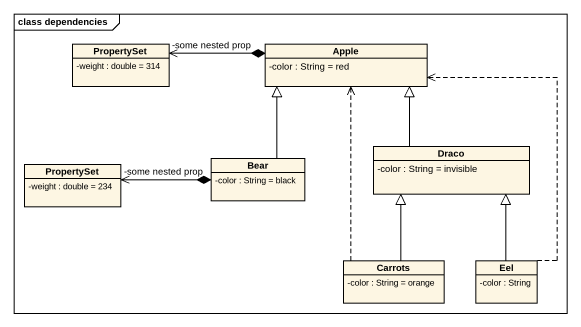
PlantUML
@startuml
mainframe class dependencies
hide circle
hide empty members
skinparam classAttributeIconSize 0
class PropertySet {
  -weight : double = 314
}
class Apple {
  -color : String = red
}
class Draco {
  -color : String = invisible
}
class "PropertySet" as PropertySet_2 {
  -weight : double = 234
}
class Bear {
  -color : String = black
}
class Carrots {
  -color : String = orange
}
class Eel {
  -color : String
}
Apple *-left-> "-some nested prop" PropertySet
Draco -up-|> Apple
Bear -up-|> Apple
Bear *-left-> "-some nested prop" PropertySet_2
Carrots .up.> Apple
Carrots -up-|> Draco
Eel .up.> Apple
Eel -up-|> Draco
@enduml
